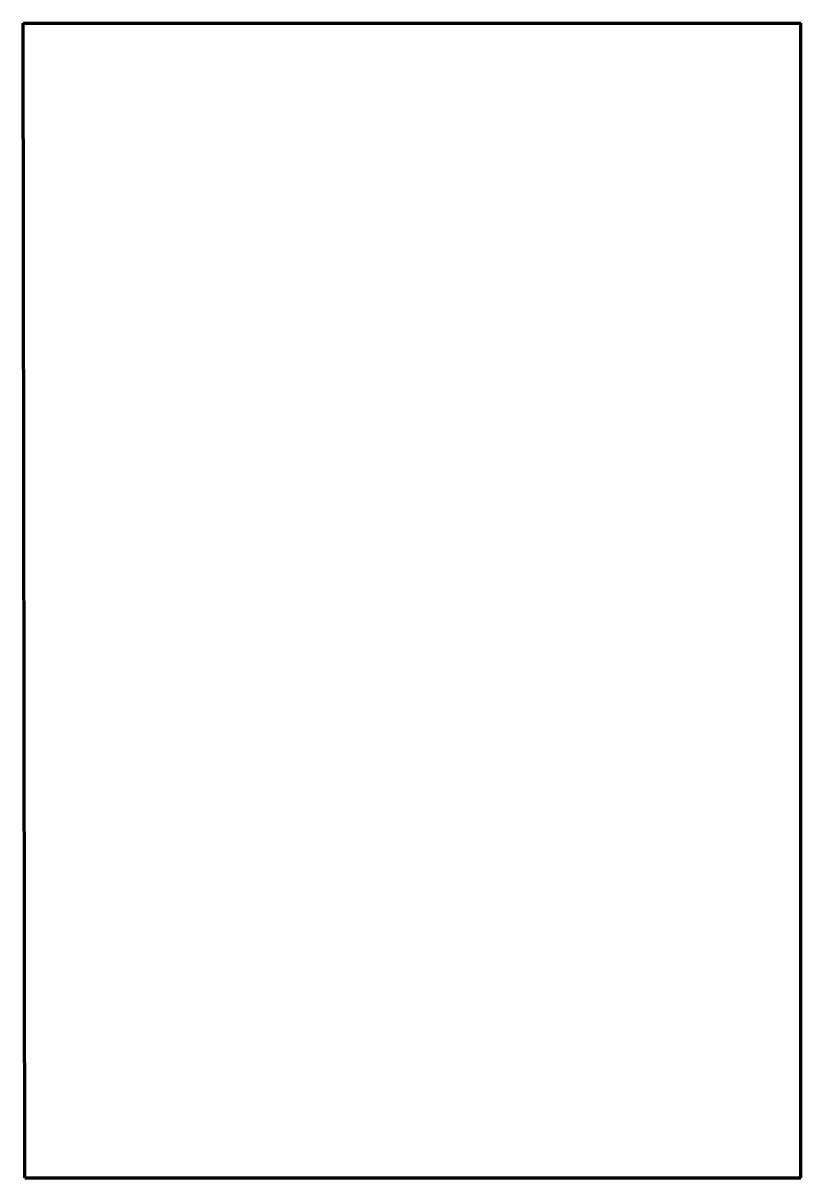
# Model space of a CAD drawing. Header units: inches. Extents: x 0 to 53.4, y 0 to 79.2.
import ezdxf

# ---------------------------------------------------------------- set-up
doc = ezdxf.new("R2010")
doc.units = ezdxf.units.IN
doc.header["$MEASUREMENT"] = 0
doc.layers.get('0').update_dxf_attribs({"linetype": 'CONTINUOUS'})

msp = doc.modelspace()

# ---------------------------------------------------------------- linework, layer by layer
at = {"color": 7, "lineweight": 90}
for p, q in [((0.125, 0), (0, 79.25)), ((0, 79.25), (53.375, 79.25)), ((53.375, 0), (53.375, 79.25)), ((0.125, 0), (53.375, 0))]:
    msp.add_line(p, q, dxfattribs=at)

doc.saveas('drawing.dxf')
